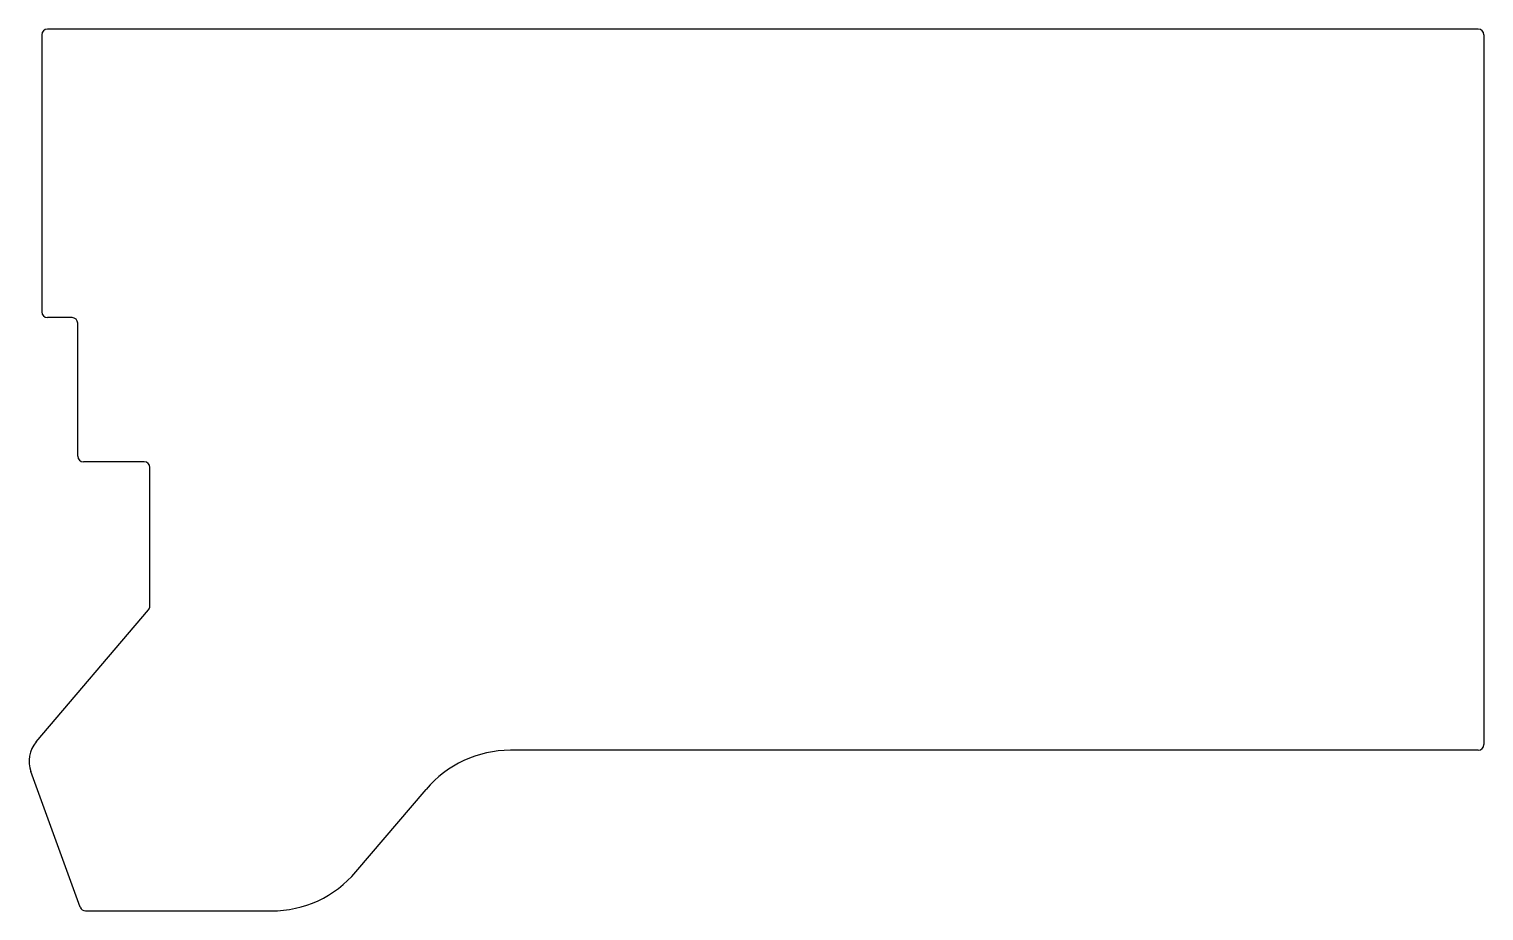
# Model space of a CAD drawing. Header units: millimetres. Extents: x 240 to 432, y -126 to -10.
import ezdxf

# ---------------------------------------------------------------- set-up
doc = ezdxf.new("R2010")
doc.units = ezdxf.units.MM
doc.layers.add('Sketch', color=7, linetype='CONTINUOUS')

msp = doc.modelspace()

# ---------------------------------------------------------------- linework, layer by layer
at = {"layer": 'Sketch'}
for p, q in [((241.892, -10.75), (241.892, -47.25)), ((431.142, -10), (242.642, -10)), ((431.892, -10.75), (431.892, -104.25)), ((245.892, -48), (242.642, -48)), ((246.642, -66.25), (246.642, -48.75)), ((255.392, -67), (247.392, -67)), ((256.142, -86), (256.142, -67.75)), ((241.179, -103.885), (255.964, -86.486)), ((431.142, -105), (303.642, -105)), ((246.973, -125.661), (240.475, -107.806)), ((283.289, -121.013), (292.526, -110.141)), ((247.678, -126.154), (272.173, -126.154))]:
    msp.add_line(p, q, dxfattribs=at)
for centre, radius, start, end in [((242.642, -10.75), 0.75, 90, 180), ((431.142, -10.75), 0.75, 0, 90), ((242.642, -47.25), 0.75, 180, -90), ((245.892, -48.75), 0.75, 0, 90), ((247.392, -66.25), 0.75, 180, -90), ((255.392, -67.75), 0.75, 0, 90), ((255.392, -86), 0.75, -40.3561, 0), ((244.199, -106.451), 3.963, 139.644, -160), ((303.642, -119.587), 14.587, 90, 139.644), ((431.142, -104.25), 0.75, -90, 0), ((272.173, -111.567), 14.587, -90, -40.3561), ((247.678, -125.404), 0.75, -160, -90)]:
    msp.add_arc(centre, radius, start, end, dxfattribs=at)

doc.saveas('drawing.dxf')
